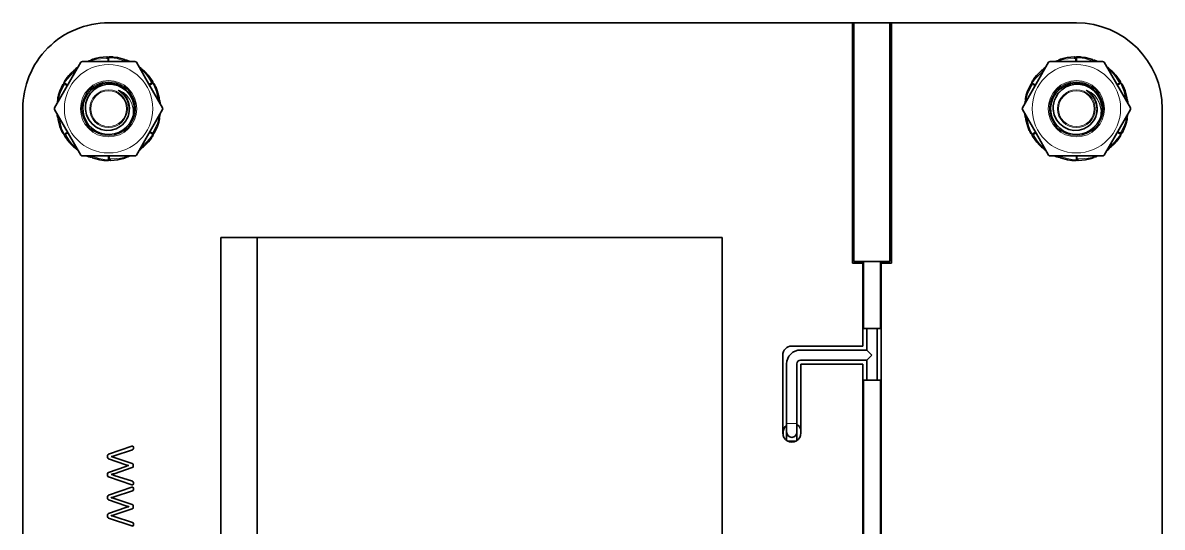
# Model space of a CAD drawing. Extents: x 291 to 834, y 188 to 661.
# Drawn here: x 516.3 to 582.7, y 335.5 to 364.8 of the extents above; entities that cross this region are included whole.
import ezdxf

# ---------------------------------------------------------------- set-up
doc = ezdxf.new("R2010")
doc.units = 0

msp = doc.modelspace()

# ---------------------------------------------------------------- linework, layer by layer
at = {"color": 7, "lineweight": 35}
for p, q in [((521.29, 364.839), (564.627, 364.839)), ((521.29, 364.839), (577.67, 364.839)), ((516.29, 294.079), (516.29, 359.839)), ((516.29, 294.079), (516.29, 359.839)), ((582.67, 359.839), (582.67, 294.079)), ((582.67, 359.839), (582.67, 294.079)), ((527.819, 301.584), (527.819, 352.348)), ((529.941, 352.348), (529.941, 301.584)), ((529.941, 301.584), (529.941, 352.342)), ((557.038, 352.342), (529.941, 352.342)), ((557.038, 313.451), (557.038, 352.342)), ((565.232, 303.08), (565.232, 344.964)), ((566.29, 344.964), (566.29, 303.08)), ((565.261, 303.03), (565.261, 344.03)), ((566.261, 303.03), (566.261, 344.03))]:
    msp.add_line(p, q, dxfattribs=at)
at = {"color": 7, "lineweight": 35, "ltscale": 0.349879}
for p, q in [((564.627, 350.844), (564.627, 364.839)), ((566.895, 364.839), (566.895, 350.844))]:
    msp.add_line(p, q, dxfattribs=at)
at = {"color": 7, "lineweight": 35, "ltscale": 0.347379}
for p, q in [((564.711, 350.944), (564.711, 364.839)), ((566.811, 350.944), (566.811, 364.839))]:
    msp.add_line(p, q, dxfattribs=at)
at = {"color": 7, "lineweight": 35, "ltscale": 0.269374}
msp.add_line((566.895, 364.839), (577.67, 364.839), dxfattribs=at)
at = {"color": 7, "lineweight": 35, "ltscale": 0.076499}
for p, q in [((519.674, 362.539), (518.144, 359.889)), ((576.054, 362.539), (574.524, 359.889)), ((522.907, 357.139), (524.437, 359.789)), ((579.287, 357.139), (580.817, 359.789))]:
    msp.add_line(p, q, dxfattribs=at)
at = {"color": 7, "lineweight": 35, "ltscale": 0.076498}
for p, q in [((522.82, 362.589), (519.76, 362.589)), ((579.2, 362.589), (576.14, 362.589)), ((519.76, 357.089), (522.82, 357.089)), ((576.14, 357.089), (579.2, 357.089))]:
    msp.add_line(p, q, dxfattribs=at)
at = {"color": 7, "lineweight": 35, "ltscale": 0.002872}
for p, q in [((520.163, 362.632), (520.057, 362.589)), ((576.543, 362.632), (576.437, 362.589)), ((579.525, 362.212), (579.435, 362.282)), ((522.418, 357.046), (522.524, 357.09)), ((578.798, 357.046), (578.904, 357.09))]:
    msp.add_line(p, q, dxfattribs=at)
at = {"color": 7, "lineweight": 13, "ltscale": 0.002597}
for p, q in [((520.163, 362.628), (520.066, 362.589)), ((576.543, 362.628), (576.446, 362.589)), ((518.311, 360.257), (518.297, 360.154)), ((574.691, 360.257), (574.677, 360.154)), ((524.269, 359.422), (524.284, 359.524)), ((580.649, 359.422), (580.664, 359.524)), ((519.439, 357.468), (519.521, 357.404)), ((575.819, 357.468), (575.901, 357.404)), ((522.418, 357.05), (522.515, 357.089)), ((578.798, 357.05), (578.895, 357.089))]:
    msp.add_line(p, q, dxfattribs=at)
at = {"color": 7, "lineweight": 13, "ltscale": 0.001723}
for p, q in [((520.104, 362.589), (520.168, 362.614)), ((576.484, 362.589), (576.548, 362.614))]:
    msp.add_line(p, q, dxfattribs=at)
at = {"color": 7, "lineweight": 13, "ltscale": 0.000101345}
for p, q in [((520.163, 362.632), (520.163, 362.628)), ((576.543, 362.632), (576.543, 362.628)), ((522.418, 357.046), (522.418, 357.05)), ((578.798, 357.046), (578.798, 357.05))]:
    msp.add_line(p, q, dxfattribs=at)
at = {"color": 7, "lineweight": 13, "ltscale": 0.000366938}
for p, q in [((520.168, 362.614), (520.163, 362.628)), ((576.548, 362.614), (576.543, 362.628)), ((522.413, 357.064), (522.418, 357.05)), ((578.793, 357.064), (578.798, 357.05))]:
    msp.add_line(p, q, dxfattribs=at)
at = {"color": 7, "lineweight": 13, "ltscale": 0.000650683}
for p, q in [((520.168, 362.614), (520.175, 362.589)), ((576.548, 362.614), (576.555, 362.589))]:
    msp.add_line(p, q, dxfattribs=at)
at = {"color": 7, "lineweight": 35, "ltscale": 0.001178}
for p, q in [((520.516, 362.76), (520.471, 362.747)), ((521.562, 362.848), (521.515, 362.852)), ((576.896, 362.76), (576.851, 362.747)), ((577.942, 362.848), (577.895, 362.852)), ((579.812, 361.97), (579.779, 362.003)), ((518.82, 361.579), (518.794, 361.54)), ((524.032, 361.109), (524.011, 361.151)), ((575.2, 361.579), (575.174, 361.54)), ((580.412, 361.109), (580.391, 361.151)), ((518.374, 360.629), (518.363, 360.583)), ((574.754, 360.629), (574.743, 360.583)), ((521.019, 356.83), (521.066, 356.827)), ((522.065, 356.919), (522.11, 356.932)), ((577.399, 356.83), (577.446, 356.827))]:
    msp.add_line(p, q, dxfattribs=at)
at = {"color": 7, "lineweight": 13, "ltscale": 0.000101161}
for p, q in [((521.186, 362.849), (521.184, 362.846)), ((577.566, 362.849), (577.564, 362.846)), ((521.394, 356.829), (521.396, 356.833))]:
    msp.add_line(p, q, dxfattribs=at)
at = {"color": 7, "lineweight": 13, "ltscale": 0.000367231}
for p, q in [((521.185, 362.831), (521.184, 362.846)), ((577.565, 362.831), (577.564, 362.846)), ((521.396, 356.848), (521.396, 356.833))]:
    msp.add_line(p, q, dxfattribs=at)
at = {"color": 7, "lineweight": 13, "ltscale": 0.003214}
for p, q in [((521.238, 362.59), (521.238, 362.718)), ((577.618, 362.59), (577.618, 362.718)), ((518.882, 361.169), (518.771, 361.234)), ((575.262, 361.169), (575.151, 361.234)), ((521.342, 357.089), (521.342, 356.96)), ((577.722, 357.089), (577.722, 356.96))]:
    msp.add_line(p, q, dxfattribs=at)
at = {"color": 7, "lineweight": 35, "ltscale": 0.000366211}
for p, q in [((521.29, 362.737), (521.29, 362.751)), ((577.67, 362.737), (577.67, 362.751)), ((521.29, 356.942), (521.29, 356.927)), ((577.67, 356.942), (577.67, 356.927))]:
    msp.add_line(p, q, dxfattribs=at)
at = {"color": 7, "lineweight": 35, "ltscale": 0.003677}
for p, q in [((521.29, 362.59), (521.29, 362.737)), ((577.67, 362.59), (577.67, 362.737)), ((518.908, 361.214), (518.781, 361.288)), ((523.672, 361.214), (523.8, 361.288)), ((575.288, 361.214), (575.161, 361.288)), ((580.052, 361.214), (580.18, 361.288)), ((518.908, 358.464), (518.781, 358.39)), ((523.672, 358.464), (523.8, 358.39)), ((575.288, 358.464), (575.161, 358.39)), ((580.052, 358.464), (580.18, 358.39)), ((521.29, 357.089), (521.29, 356.942)), ((577.67, 357.089), (577.67, 356.942))]:
    msp.add_line(p, q, dxfattribs=at)
at = {"color": 7, "lineweight": 13, "ltscale": 0.000367689}
for p, q in [((522.214, 362.687), (522.219, 362.701)), ((578.594, 362.687), (578.599, 362.701))]:
    msp.add_line(p, q, dxfattribs=at)
at = {"color": 7, "lineweight": 13, "ltscale": 0.000100627}
for p, q in [((522.222, 362.703), (522.219, 362.701)), ((578.602, 362.703), (578.599, 362.701))]:
    msp.add_line(p, q, dxfattribs=at)
at = {"color": 7, "lineweight": 13, "ltscale": 0.000251303}
for p, q in [((522.531, 362.593), (522.541, 362.589)), ((520.049, 357.085), (520.04, 357.089)), ((576.429, 357.085), (576.42, 357.089))]:
    msp.add_line(p, q, dxfattribs=at)
at = {"color": 7, "lineweight": 35, "ltscale": 0.000304283}
msp.add_line((522.543, 362.588), (522.531, 362.593), dxfattribs=at)
at = {"color": 7, "lineweight": 35, "ltscale": 0.036627}
for p, q in [((522.907, 362.539), (523.64, 361.27)), ((579.287, 362.539), (580.02, 361.27))]:
    msp.add_line(p, q, dxfattribs=at)
at = {"color": 7, "lineweight": 13, "ltscale": 0.000252693}
msp.add_line((578.911, 362.593), (578.921, 362.589), dxfattribs=at)
at = {"color": 7, "lineweight": 35, "ltscale": 0.000305676}
msp.add_line((578.923, 362.588), (578.911, 362.593), dxfattribs=at)
at = {"color": 7, "lineweight": 13, "ltscale": 0.000100858}
for p, q in [((519.276, 362.078), (519.277, 362.074)), ((575.656, 362.078), (575.657, 362.074)), ((523.305, 357.6), (523.304, 357.604)), ((579.685, 357.6), (579.684, 357.604))]:
    msp.add_line(p, q, dxfattribs=at)
at = {"color": 7, "lineweight": 13, "ltscale": 0.00036736}
for p, q in [((519.287, 362.063), (519.277, 362.074)), ((575.667, 362.063), (575.657, 362.074)), ((523.294, 357.615), (523.304, 357.604)), ((579.674, 357.615), (579.684, 357.604))]:
    msp.add_line(p, q, dxfattribs=at)
at = {"color": 7, "lineweight": 35, "ltscale": 0.000305367}
for p, q in [((519.536, 362.298), (519.526, 362.291)), ((575.916, 362.298), (575.906, 362.291)), ((523.045, 357.38), (523.055, 357.387)), ((579.425, 357.38), (579.435, 357.387))]:
    msp.add_line(p, q, dxfattribs=at)
at = {"color": 7, "lineweight": 13, "ltscale": 0.000251525}
for p, q in [((519.526, 362.291), (519.534, 362.297)), ((575.906, 362.291), (575.914, 362.297)), ((523.055, 357.387), (523.047, 357.382)), ((579.435, 357.387), (579.427, 357.382))]:
    msp.add_line(p, q, dxfattribs=at)
at = {"color": 7, "lineweight": 35, "ltscale": 0.002871}
for p, q in [((523.145, 362.212), (523.055, 362.282)), ((518.308, 360.259), (518.292, 360.146)), ((574.688, 360.259), (574.672, 360.146)), ((524.273, 359.419), (524.288, 359.533)), ((580.653, 359.419), (580.668, 359.533)), ((519.435, 357.467), (519.526, 357.396)), ((575.815, 357.467), (575.906, 357.396))]:
    msp.add_line(p, q, dxfattribs=at)
at = {"color": 7, "lineweight": 13, "ltscale": 0.002598}
for p, q in [((523.142, 362.21), (523.06, 362.274)), ((579.522, 362.21), (579.44, 362.274))]:
    msp.add_line(p, q, dxfattribs=at)
at = {"color": 7, "lineweight": 13, "ltscale": 0.001722}
for p, q in [((523.079, 362.242), (523.133, 362.199)), ((579.459, 362.242), (579.513, 362.199)), ((518.316, 360.187), (518.326, 360.255)), ((574.696, 360.187), (574.706, 360.255)), ((524.265, 359.492), (524.255, 359.424)), ((580.645, 359.492), (580.635, 359.424)), ((519.502, 357.437), (519.448, 357.48)), ((575.882, 357.437), (575.828, 357.48)), ((522.477, 357.089), (522.413, 357.064)), ((578.857, 357.089), (578.793, 357.064))]:
    msp.add_line(p, q, dxfattribs=at)
at = {"color": 7, "lineweight": 13, "ltscale": 0.000651152}
for p, q in [((523.133, 362.199), (523.114, 362.18)), ((579.513, 362.199), (579.494, 362.18)), ((519.448, 357.48), (519.467, 357.498)), ((575.828, 357.48), (575.847, 357.498))]:
    msp.add_line(p, q, dxfattribs=at)
at = {"color": 7, "lineweight": 13, "ltscale": 0.000366891}
for p, q in [((523.133, 362.199), (523.142, 362.21)), ((579.513, 362.199), (579.522, 362.21)), ((519.448, 357.48), (519.439, 357.468)), ((575.828, 357.48), (575.819, 357.468))]:
    msp.add_line(p, q, dxfattribs=at)
at = {"color": 7, "lineweight": 13, "ltscale": 0.000101172}
for p, q in [((523.145, 362.212), (523.142, 362.21)), ((579.525, 362.212), (579.522, 362.21)), ((519.435, 357.467), (519.439, 357.468)), ((575.815, 357.467), (575.819, 357.468))]:
    msp.add_line(p, q, dxfattribs=at)
at = {"color": 7, "lineweight": 35, "ltscale": 0.001177}
for p, q in [((523.432, 361.97), (523.399, 362.003)), ((518.549, 358.569), (518.569, 358.527)), ((524.207, 359.05), (524.218, 359.095)), ((574.929, 358.569), (574.949, 358.527)), ((580.587, 359.05), (580.598, 359.095)), ((523.761, 358.1), (523.787, 358.139)), ((580.141, 358.1), (580.167, 358.139)), ((519.148, 357.708), (519.182, 357.676)), ((575.528, 357.708), (575.562, 357.676))]:
    msp.add_line(p, q, dxfattribs=at)
at = {"color": 7, "lineweight": 13, "ltscale": 0.000101273}
for p, q in [((518.632, 361.254), (518.634, 361.251)), ((523.949, 358.424), (523.947, 358.428)), ((580.329, 358.424), (580.327, 358.428))]:
    msp.add_line(p, q, dxfattribs=at)
at = {"color": 7, "lineweight": 13, "ltscale": 0.000366212}
msp.add_line((518.647, 361.244), (518.634, 361.251), dxfattribs=at)
at = {"color": 7, "lineweight": 35, "ltscale": 0.000365093}
for p, q in [((518.781, 361.288), (518.768, 361.295)), ((523.8, 361.288), (523.812, 361.295)), ((580.18, 361.288), (580.192, 361.295))]:
    msp.add_line(p, q, dxfattribs=at)
at = {"color": 7, "lineweight": 35, "ltscale": 0.039872}
for p, q in [((524.437, 359.889), (523.64, 361.27)), ((580.817, 359.889), (580.02, 361.27)), ((518.144, 359.789), (518.941, 358.408)), ((574.524, 359.789), (575.321, 358.408))]:
    msp.add_line(p, q, dxfattribs=at)
at = {"color": 7, "lineweight": 13, "ltscale": 0.003215}
for p, q in [((523.646, 361.259), (523.758, 361.324)), ((580.026, 361.259), (580.138, 361.324)), ((523.698, 358.509), (523.81, 358.445)), ((580.078, 358.509), (580.19, 358.445)), ((518.934, 358.419), (518.823, 358.355)), ((575.314, 358.419), (575.203, 358.355))]:
    msp.add_line(p, q, dxfattribs=at)
at = {"color": 7, "lineweight": 13, "ltscale": 0.000367075}
for p, q in [((523.828, 361.426), (523.841, 361.434)), ((580.208, 361.426), (580.221, 361.434)), ((518.752, 358.252), (518.74, 358.244)), ((575.132, 358.252), (575.12, 358.244))]:
    msp.add_line(p, q, dxfattribs=at)
at = {"color": 7, "lineweight": 13, "ltscale": 0.00010072}
for p, q in [((523.845, 361.434), (523.841, 361.434)), ((580.225, 361.434), (580.221, 361.434))]:
    msp.add_line(p, q, dxfattribs=at)
at = {"color": 7, "lineweight": 13, "ltscale": 0.0001005}
msp.add_line((575.012, 361.254), (575.014, 361.251), dxfattribs=at)
at = {"color": 7, "lineweight": 13, "ltscale": 0.00036756}
msp.add_line((575.027, 361.244), (575.014, 361.251), dxfattribs=at)
at = {"color": 7, "lineweight": 35, "ltscale": 0.000366414}
msp.add_line((575.161, 361.288), (575.148, 361.295), dxfattribs=at)
at = {"color": 7, "lineweight": 13, "ltscale": 0.000368101}
for p, q in [((524.218, 360.463), (524.233, 360.466)), ((518.363, 359.216), (518.348, 359.213)), ((574.743, 359.216), (574.728, 359.213))]:
    msp.add_line(p, q, dxfattribs=at)
at = {"color": 7, "lineweight": 13, "ltscale": 0.000100384}
for p, q in [((524.236, 360.464), (524.233, 360.466)), ((518.344, 359.214), (518.348, 359.213)), ((574.724, 359.214), (574.728, 359.213))]:
    msp.add_line(p, q, dxfattribs=at)
at = {"color": 7, "lineweight": 13, "ltscale": 0.000366608}
msp.add_line((580.598, 360.463), (580.613, 360.466), dxfattribs=at)
at = {"color": 7, "lineweight": 13, "ltscale": 0.000101823}
msp.add_line((580.616, 360.464), (580.613, 360.466), dxfattribs=at)
at = {"color": 7, "lineweight": 13, "ltscale": 9.82742e-05}
for p, q in [((518.308, 360.259), (518.311, 360.257)), ((574.688, 360.259), (574.691, 360.257))]:
    msp.add_line(p, q, dxfattribs=at)
at = {"color": 7, "lineweight": 13, "ltscale": 0.000366633}
for p, q in [((518.326, 360.255), (518.311, 360.257)), ((574.706, 360.255), (574.691, 360.257))]:
    msp.add_line(p, q, dxfattribs=at)
at = {"color": 7, "lineweight": 13, "ltscale": 0.00065088}
for p, q in [((518.326, 360.255), (518.351, 360.248)), ((574.706, 360.255), (574.731, 360.248)), ((524.255, 359.424), (524.23, 359.43))]:
    msp.add_line(p, q, dxfattribs=at)
at = {"color": 7, "lineweight": 13, "ltscale": 0.000251432}
for p, q in [((524.296, 360.142), (524.297, 360.132)), ((580.676, 360.142), (580.677, 360.132))]:
    msp.add_line(p, q, dxfattribs=at)
at = {"color": 7, "lineweight": 35, "ltscale": 0.000305336}
for p, q in [((524.297, 360.129), (524.296, 360.142)), ((580.677, 360.129), (580.676, 360.142)), ((518.283, 359.549), (518.285, 359.537)), ((574.663, 359.549), (574.665, 359.537))]:
    msp.add_line(p, q, dxfattribs=at)
at = {"color": 7, "lineweight": 13, "ltscale": 0.000251585}
for p, q in [((518.285, 359.537), (518.284, 359.547)), ((574.665, 359.537), (574.664, 359.547))]:
    msp.add_line(p, q, dxfattribs=at)
at = {"color": 7, "lineweight": 35, "ltscale": 0.000106254}
for p, q in [((522.689, 359.325), (522.693, 359.325)), ((579.069, 359.325), (579.073, 359.325))]:
    msp.add_line(p, q, dxfattribs=at)
at = {"color": 7, "lineweight": 13, "ltscale": 0.000366739}
msp.add_line((524.255, 359.424), (524.269, 359.422), dxfattribs=at)
at = {"color": 7, "lineweight": 13, "ltscale": 9.65925e-05}
for p, q in [((524.273, 359.419), (524.269, 359.422)), ((580.653, 359.419), (580.649, 359.422))]:
    msp.add_line(p, q, dxfattribs=at)
at = {"color": 7, "lineweight": 13, "ltscale": 0.000649407}
msp.add_line((580.635, 359.424), (580.61, 359.43), dxfattribs=at)
at = {"color": 7, "lineweight": 13, "ltscale": 0.00036825}
msp.add_line((580.635, 359.424), (580.649, 359.422), dxfattribs=at)
at = {"color": 7, "lineweight": 13, "ltscale": 0.000147445}
msp.add_line((521.987, 358.814), (521.983, 358.819), dxfattribs=at)
at = {"color": 7, "lineweight": 13, "ltscale": 0.000146423}
msp.add_line((578.367, 358.814), (578.363, 358.819), dxfattribs=at)
at = {"color": 7, "lineweight": 13, "ltscale": 0.000100711}
for p, q in [((518.736, 358.244), (518.74, 358.244)), ((575.116, 358.244), (575.12, 358.244))]:
    msp.add_line(p, q, dxfattribs=at)
at = {"color": 7, "lineweight": 35, "ltscale": 0.000364711}
for p, q in [((518.781, 358.39), (518.768, 358.383)), ((523.8, 358.39), (523.812, 358.383)), ((580.18, 358.39), (580.192, 358.383))]:
    msp.add_line(p, q, dxfattribs=at)
at = {"color": 7, "lineweight": 35, "ltscale": 0.036626}
for p, q in [((519.674, 357.139), (518.941, 358.408)), ((576.054, 357.139), (575.321, 358.408))]:
    msp.add_line(p, q, dxfattribs=at)
at = {"color": 7, "lineweight": 13, "ltscale": 0.00036657}
for p, q in [((523.934, 358.435), (523.947, 358.428)), ((580.314, 358.435), (580.327, 358.428))]:
    msp.add_line(p, q, dxfattribs=at)
at = {"color": 7, "lineweight": 35, "ltscale": 0.000366034}
msp.add_line((575.161, 358.39), (575.148, 358.383), dxfattribs=at)
at = {"color": 7, "lineweight": 35, "ltscale": 0.000304595}
for p, q in [((520.038, 357.09), (520.049, 357.085)), ((576.418, 357.09), (576.429, 357.085))]:
    msp.add_line(p, q, dxfattribs=at)
at = {"color": 7, "lineweight": 13, "ltscale": 0.000101126}
for p, q in [((520.359, 356.975), (520.362, 356.978)), ((576.739, 356.975), (576.742, 356.978))]:
    msp.add_line(p, q, dxfattribs=at)
at = {"color": 7, "lineweight": 13, "ltscale": 0.000366964}
msp.add_line((520.366, 356.992), (520.362, 356.978), dxfattribs=at)
at = {"color": 7, "lineweight": 13, "ltscale": 0.000649946}
for p, q in [((522.413, 357.064), (522.406, 357.089)), ((578.793, 357.064), (578.786, 357.089))]:
    msp.add_line(p, q, dxfattribs=at)
at = {"color": 7, "lineweight": 13, "ltscale": 0.000366491}
msp.add_line((576.746, 356.992), (576.742, 356.978), dxfattribs=at)
at = {"color": 7, "lineweight": 13, "ltscale": 0.00010041}
msp.add_line((577.774, 356.829), (577.776, 356.833), dxfattribs=at)
at = {"color": 7, "lineweight": 13, "ltscale": 0.000367177}
msp.add_line((577.776, 356.848), (577.776, 356.833), dxfattribs=at)
at = {"color": 7, "lineweight": 35, "ltscale": 0.001176}
msp.add_line((578.445, 356.919), (578.49, 356.932), dxfattribs=at)
at = {"color": 7, "lineweight": 35, "ltscale": 0.053036}
msp.add_line((527.819, 352.348), (529.941, 352.348), dxfattribs=at)
msp.add_line((527.819, 352.348), (529.941, 352.348), dxfattribs=at)
at = {"color": 7, "lineweight": 35, "ltscale": 0.000172424}
msp.add_line((529.941, 352.348), (529.941, 352.342), dxfattribs=at)
at = {"color": 7, "lineweight": 35, "ltscale": 0.015117}
msp.add_line((565.232, 350.844), (564.627, 350.844), dxfattribs=at)
at = {"color": 7, "lineweight": 35, "ltscale": 0.052499}
msp.add_line((566.811, 350.944), (564.711, 350.944), dxfattribs=at)
at = {"color": 7, "lineweight": 35, "ltscale": 0.120544}
for p, q in [((565.232, 346.022), (565.232, 350.844)), ((566.29, 350.844), (566.29, 346.022))]:
    msp.add_line(p, q, dxfattribs=at)
at = {"color": 7, "lineweight": 35, "ltscale": 0.0975}
for p, q in [((565.261, 350.944), (565.261, 347.044)), ((566.261, 350.944), (566.261, 347.044))]:
    msp.add_line(p, q, dxfattribs=at)
at = {"color": 7, "lineweight": 35, "ltscale": 0.015132}
msp.add_line((566.895, 350.844), (566.29, 350.844), dxfattribs=at)
at = {"color": 7, "lineweight": 35, "ltscale": 0.025}
for p, q in [((565.261, 347.044), (566.261, 347.044)), ((566.261, 344.03), (565.261, 344.03))]:
    msp.add_line(p, q, dxfattribs=at)
at = {"color": 7, "lineweight": 35, "ltscale": 0.031277}
msp.add_line((565.461, 347.044), (565.461, 345.793), dxfattribs=at)
at = {"color": 7, "lineweight": 35, "ltscale": 0.07536}
msp.add_line((566.061, 347.044), (566.061, 344.03), dxfattribs=at)
at = {"color": 7, "lineweight": 35, "ltscale": 0.103706}
msp.add_line((561.083, 346.022), (565.232, 346.022), dxfattribs=at)
at = {"color": 7, "lineweight": 35, "ltscale": 2.59399e-05}
msp.add_line((561.083, 346.021), (561.083, 346.022), dxfattribs=at)
at = {"color": 7, "lineweight": 35, "ltscale": 0.026459}
msp.add_line((566.29, 346.022), (566.29, 344.964), dxfattribs=at)
at = {"color": 7, "lineweight": 35, "ltscale": 0.113283}
msp.add_line((560.563, 340.962), (560.563, 345.493), dxfattribs=at)
at = {"color": 7, "lineweight": 35, "ltscale": 0.096742}
for p, q in [((561.591, 345.793), (565.461, 345.793)), ((561.591, 345.193), (565.461, 345.193))]:
    msp.add_line(p, q, dxfattribs=at)
at = {"color": 7, "lineweight": 35, "ltscale": 0.005522}
for p, q in [((565.617, 345.637), (565.461, 345.793)), ((565.617, 345.349), (565.461, 345.193))]:
    msp.add_line(p, q, dxfattribs=at)
at = {"color": 7, "lineweight": 35, "ltscale": 0.029082}
msp.add_line((565.461, 345.193), (565.461, 344.03), dxfattribs=at)
at = {"color": 7, "lineweight": 35, "ltscale": 0.005085}
for q in [(565.617, 345.637), (565.617, 345.349)]:
    msp.add_line((565.761, 345.493), q, dxfattribs=at)
at = {"color": 7, "lineweight": 35, "ltscale": 0.087133}
for p, q in [((560.791, 341.508), (560.791, 344.993)), ((561.391, 341.508), (561.391, 344.993))]:
    msp.add_line(p, q, dxfattribs=at)
at = {"color": 7, "lineweight": 35, "ltscale": 0.100053}
msp.add_line((561.621, 344.964), (561.621, 340.962), dxfattribs=at)
at = {"color": 7, "lineweight": 35, "ltscale": 0.090253}
msp.add_line((565.232, 344.964), (561.621, 344.964), dxfattribs=at)
at = {"color": 7, "lineweight": 35, "ltscale": 0.0125}
for p, q in [((560.791, 341.508), (560.791, 341.008)), ((561.391, 341.508), (561.391, 341.008))]:
    msp.add_line(p, q, dxfattribs=at)
at = {"color": 7, "lineweight": 13, "ltscale": 0.015001}
msp.add_line((560.791, 341.508), (561.391, 341.508), dxfattribs=at)
at = {"color": 7, "lineweight": 35, "ltscale": 0.005022}
msp.add_line((560.586, 340.807), (560.586, 341.008), dxfattribs=at)
at = {"color": 7, "lineweight": 35, "ltscale": 0.012029}
msp.add_line((560.791, 341.008), (560.791, 340.526), dxfattribs=at)
at = {"color": 7, "lineweight": 35, "ltscale": 0.012057}
msp.add_line((561.391, 341.008), (561.391, 340.525), dxfattribs=at)
at = {"color": 7, "lineweight": 35, "ltscale": 0.036023}
for p, q in [((521.287, 339.73), (522.652, 340.193)), ((522.652, 337.942), (521.287, 338.405)), ((521.287, 337.338), (522.652, 337.8)), ((522.652, 335.549), (521.287, 336.012))]:
    msp.add_line(p, q, dxfattribs=at)
at = {"color": 7, "lineweight": 35, "ltscale": 0.027966}
for p, q in [((522.673, 339.983), (521.609, 339.637)), ((522.673, 337.59), (521.609, 337.244))]:
    msp.add_line(p, q, dxfattribs=at)
at = {"color": 7, "lineweight": 35, "ltscale": 0.001576}
for p, q in [((522.736, 340.13), (522.736, 340.067)), ((522.736, 338.065), (522.736, 338.002)), ((522.736, 335.672), (522.736, 335.609))]:
    msp.add_line(p, q, dxfattribs=at)
at = {"color": 7, "lineweight": 13, "ltscale": 0.013631}
msp.add_line((560.82, 340.508), (561.365, 340.508), dxfattribs=at)
at = {"color": 7, "lineweight": 35, "ltscale": 0.002335}
msp.add_line((521.224, 339.55), (521.224, 339.643), dxfattribs=at)
at = {"color": 7, "lineweight": 35, "ltscale": 0.02678}
for p, q in [((522.3, 339.117), (521.287, 339.466)), ((522.3, 336.724), (521.287, 337.073))]:
    msp.add_line(p, q, dxfattribs=at)
at = {"color": 7, "lineweight": 35, "ltscale": 0.00421}
for p, q in [((521.609, 339.637), (521.447, 339.592)), ((521.609, 337.244), (521.447, 337.199))]:
    msp.add_line(p, q, dxfattribs=at)
at = {"color": 7, "lineweight": 35, "ltscale": 0.000145721}
msp.add_line((521.447, 339.592), (521.447, 339.586), dxfattribs=at)
at = {"color": 7, "lineweight": 35, "ltscale": 0.002763}
for p, q in [((521.447, 339.586), (521.553, 339.556)), ((521.447, 337.193), (521.553, 337.163))]:
    msp.add_line(p, q, dxfattribs=at)
at = {"color": 7, "lineweight": 35, "ltscale": 0.001469}
for p, q in [((521.553, 339.556), (521.609, 339.538)), ((521.553, 337.163), (521.609, 337.145))]:
    msp.add_line(p, q, dxfattribs=at)
at = {"color": 7, "lineweight": 35, "ltscale": 0.027936}
for p, q in [((521.609, 339.538), (522.67, 339.186)), ((521.609, 337.145), (522.67, 336.794))]:
    msp.add_line(p, q, dxfattribs=at)
at = {"color": 7, "lineweight": 35, "ltscale": 0.002325}
for p, q in [((521.224, 338.489), (521.224, 338.582)), ((521.224, 336.096), (521.224, 336.189))]:
    msp.add_line(p, q, dxfattribs=at)
at = {"color": 7, "lineweight": 35, "ltscale": 0.026805}
for p, q in [((521.287, 338.666), (522.3, 339.018)), ((521.287, 336.273), (522.3, 336.625))]:
    msp.add_line(p, q, dxfattribs=at)
at = {"color": 7, "lineweight": 35, "ltscale": 0.002765}
for p, q in [((521.553, 338.576), (521.447, 338.546)), ((521.553, 336.183), (521.447, 336.153))]:
    msp.add_line(p, q, dxfattribs=at)
at = {"color": 7, "lineweight": 35, "ltscale": 0.000146484}
for p, q in [((521.447, 338.546), (521.447, 338.54)), ((522.462, 339.063), (522.462, 339.069)), ((521.447, 337.199), (521.447, 337.193)), ((522.462, 336.67), (522.462, 336.676)), ((521.447, 336.153), (521.447, 336.147))]:
    msp.add_line(p, q, dxfattribs=at)
at = {"color": 7, "lineweight": 35, "ltscale": 0.001467}
for p, q in [((521.609, 338.594), (521.553, 338.576)), ((521.609, 336.201), (521.553, 336.183))]:
    msp.add_line(p, q, dxfattribs=at)
at = {"color": 7, "lineweight": 35, "ltscale": 0.027938}
for p, q in [((522.67, 338.946), (521.609, 338.594)), ((522.67, 336.553), (521.609, 336.201))]:
    msp.add_line(p, q, dxfattribs=at)
at = {"color": 7, "lineweight": 35, "ltscale": 0.001801}
msp.add_line((522.73, 339.102), (522.73, 339.03), dxfattribs=at)
at = {"color": 7, "lineweight": 35, "ltscale": 0.027964}
for p, q in [((521.609, 338.495), (522.673, 338.149)), ((521.609, 336.102), (522.673, 335.757))]:
    msp.add_line(p, q, dxfattribs=at)
at = {"color": 7, "lineweight": 35, "ltscale": 0.002334}
msp.add_line((521.224, 337.157), (521.224, 337.25), dxfattribs=at)
at = {"color": 7, "lineweight": 35, "ltscale": 0.001575}
msp.add_line((522.736, 337.737), (522.736, 337.674), dxfattribs=at)
at = {"color": 7, "lineweight": 35, "ltscale": 0.0018}
msp.add_line((522.73, 336.709), (522.73, 336.637), dxfattribs=at)
at = {"color": 7, "lineweight": 13}
for points in [[(520.259, 362.621), (520.398, 362.674), (520.596, 362.72), (520.813, 362.747), (521.183, 362.766)], [(520.471, 362.747), (520.861, 362.814), (521.185, 362.831)], [(521.184, 362.846), (520.887, 362.828), (520.516, 362.76)], [(521.272, 362.806), (521.422, 362.808), (521.623, 362.783), (521.836, 362.735), (522.191, 362.626)], [(521.515, 362.852), (521.905, 362.781), (522.214, 362.687)], [(522.219, 362.701), (521.933, 362.786), (521.562, 362.848)], [(576.639, 362.621), (576.778, 362.674), (576.976, 362.72), (577.193, 362.747), (577.563, 362.766)], [(576.851, 362.747), (577.241, 362.814), (577.565, 362.831)], [(577.564, 362.846), (577.267, 362.828), (576.896, 362.76)], [(577.652, 362.806), (577.802, 362.808), (578.003, 362.783), (578.216, 362.735), (578.571, 362.626)], [(577.895, 362.852), (578.285, 362.781), (578.594, 362.687)], [(578.599, 362.701), (578.313, 362.786), (577.942, 362.848)], [(518.712, 361.307), (518.785, 361.437), (518.907, 361.6), (519.055, 361.76), (519.327, 362.012)], [(518.794, 361.54), (519.05, 361.842), (519.287, 362.063)], [(519.277, 362.074), (519.06, 361.869), (518.82, 361.579)], [(523.183, 362.124), (523.299, 362.029), (523.438, 361.88), (523.57, 361.707), (523.771, 361.395)], [(523.399, 362.003), (523.652, 361.698), (523.828, 361.426)], [(523.841, 361.434), (523.677, 361.683), (523.432, 361.97)], [(575.092, 361.307), (575.165, 361.437), (575.287, 361.6), (575.435, 361.76), (575.707, 362.012)], [(575.174, 361.54), (575.43, 361.842), (575.667, 362.063)], [(575.657, 362.074), (575.44, 361.869), (575.2, 361.579)], [(579.563, 362.124), (579.679, 362.029), (579.818, 361.88), (579.95, 361.707), (580.151, 361.395)], [(579.779, 362.003), (580.032, 361.698), (580.208, 361.426)], [(580.221, 361.434), (580.057, 361.683), (579.812, 361.97)], [(518.363, 360.583), (518.5, 360.955), (518.647, 361.244)], [(518.365, 360.336), (518.389, 360.484), (518.449, 360.678), (518.533, 360.879), (518.702, 361.21)], [(518.634, 361.251), (518.5, 360.984), (518.374, 360.629)], [(520.09, 360.495), (520.235, 360.725), (520.423, 360.923), (520.647, 361.08), (520.899, 361.192), (521.142, 361.248), (521.391, 361.261), (521.64, 361.23), (521.882, 361.156), (522.109, 361.039), (522.312, 360.884), (522.486, 360.694), (522.625, 360.475), (522.725, 360.235), (522.768, 360.06), (522.79, 359.88)], [(523.851, 361.338), (523.927, 361.21), (524.006, 361.023), (524.071, 360.815), (524.154, 360.453)], [(524.011, 361.151), (524.146, 360.778), (524.218, 360.463)], [(524.233, 360.466), (524.164, 360.756), (524.032, 361.109)], [(574.743, 360.583), (574.88, 360.955), (575.027, 361.244)], [(574.745, 360.336), (574.769, 360.484), (574.829, 360.678), (574.913, 360.879), (575.082, 361.21)], [(575.014, 361.251), (574.88, 360.984), (574.754, 360.629)], [(576.47, 360.495), (576.615, 360.725), (576.803, 360.923), (577.027, 361.08), (577.279, 361.192), (577.522, 361.248), (577.771, 361.261), (578.02, 361.23), (578.262, 361.156), (578.489, 361.039), (578.692, 360.884), (578.866, 360.694), (579.005, 360.475), (579.105, 360.235), (579.148, 360.06), (579.17, 359.88)], [(580.231, 361.338), (580.307, 361.21), (580.386, 361.023), (580.451, 360.815), (580.534, 360.453)], [(580.391, 361.151), (580.526, 360.778), (580.598, 360.463)], [(580.613, 360.466), (580.544, 360.756), (580.412, 361.109)], [(522.265, 360.518), (522.12, 360.691), (521.895, 360.877), (521.853, 360.914), (521.855, 360.917), (521.922, 360.899)], [(522.269, 360.521), (522.124, 360.695), (521.897, 360.879), (521.854, 360.914), (521.854, 360.915), (521.856, 360.916), (521.921, 360.894)], [(521.921, 360.894), (522.152, 360.77), (522.356, 360.597), (522.523, 360.38), (522.646, 360.122), (522.714, 359.839)], [(521.922, 360.899), (522.154, 360.774), (522.359, 360.6), (522.526, 360.383), (522.65, 360.124), (522.718, 359.84)], [(578.645, 360.518), (578.5, 360.691), (578.275, 360.877), (578.233, 360.914), (578.235, 360.917), (578.302, 360.899)], [(578.649, 360.521), (578.504, 360.695), (578.277, 360.879), (578.234, 360.914), (578.234, 360.915), (578.236, 360.916), (578.301, 360.894)], [(578.301, 360.894), (578.532, 360.77), (578.736, 360.597), (578.903, 360.38), (579.026, 360.122), (579.094, 359.839)], [(578.302, 360.899), (578.534, 360.774), (578.739, 360.6), (578.906, 360.383), (579.03, 360.124), (579.098, 359.84)], [(521.983, 358.819), (521.75, 358.683), (521.491, 358.6), (521.219, 358.575), (520.944, 358.61), (520.681, 358.704), (520.443, 358.854), (520.241, 359.054), (520.086, 359.295), (519.987, 359.565), (519.948, 359.84)], [(578.363, 358.819), (578.13, 358.683), (577.871, 358.6), (577.599, 358.575), (577.324, 358.61), (577.061, 358.704), (576.823, 358.854), (576.621, 359.054), (576.466, 359.295), (576.367, 359.565), (576.328, 359.84)], [(518.348, 359.213), (518.417, 358.923), (518.549, 358.569)], [(518.569, 358.527), (518.435, 358.9), (518.363, 359.216)], [(518.73, 358.34), (518.653, 358.468), (518.574, 358.656), (518.51, 358.864), (518.427, 359.225)], [(524.215, 359.342), (524.192, 359.194), (524.132, 359), (524.048, 358.799), (523.879, 358.469)], [(574.728, 359.213), (574.797, 358.923), (574.929, 358.569)], [(574.949, 358.527), (574.815, 358.9), (574.743, 359.216)], [(575.11, 358.34), (575.033, 358.468), (574.954, 358.656), (574.89, 358.864), (574.807, 359.225)], [(580.595, 359.342), (580.572, 359.194), (580.512, 359), (580.428, 358.799), (580.259, 358.469)], [(524.218, 359.095), (524.081, 358.723), (523.934, 358.435)], [(523.947, 358.428), (524.081, 358.694), (524.207, 359.05)], [(580.598, 359.095), (580.461, 358.723), (580.314, 358.435)], [(580.327, 358.428), (580.461, 358.694), (580.587, 359.05)], [(518.74, 358.244), (518.904, 357.995), (519.148, 357.708)], [(519.182, 357.676), (518.929, 357.98), (518.752, 358.252)], [(519.397, 357.555), (519.281, 357.649), (519.143, 357.798), (519.011, 357.972), (518.809, 358.283)], [(523.869, 358.372), (523.796, 358.241), (523.673, 358.079), (523.526, 357.919), (523.254, 357.666)], [(523.787, 358.139), (523.531, 357.836), (523.294, 357.615)], [(523.304, 357.604), (523.521, 357.809), (523.761, 358.1)], [(575.12, 358.244), (575.284, 357.995), (575.528, 357.708)], [(575.562, 357.676), (575.309, 357.98), (575.132, 358.252)], [(575.777, 357.555), (575.661, 357.649), (575.523, 357.798), (575.391, 357.972), (575.189, 358.283)], [(580.249, 358.372), (580.176, 358.241), (580.053, 358.079), (579.906, 357.919), (579.634, 357.666)], [(580.167, 358.139), (579.911, 357.836), (579.674, 357.615)], [(579.684, 357.604), (579.901, 357.809), (580.141, 358.1)], [(520.362, 356.978), (520.647, 356.893), (521.019, 356.83)], [(521.066, 356.827), (520.676, 356.897), (520.366, 356.992)], [(521.309, 356.872), (521.159, 356.87), (520.957, 356.895), (520.745, 356.943), (520.39, 357.052)], [(522.11, 356.932), (521.719, 356.864), (521.396, 356.848)], [(521.396, 356.833), (521.694, 356.85), (522.065, 356.919)], [(522.322, 357.058), (522.183, 357.004), (521.984, 356.959), (521.768, 356.931), (521.398, 356.912)], [(576.742, 356.978), (577.027, 356.893), (577.399, 356.83)], [(577.446, 356.827), (577.056, 356.897), (576.746, 356.992)], [(577.689, 356.872), (577.539, 356.87), (577.337, 356.895), (577.125, 356.943), (576.77, 357.052)], [(578.49, 356.932), (578.099, 356.864), (577.776, 356.848)], [(577.776, 356.833), (578.074, 356.85), (578.445, 356.919)], [(578.702, 357.058), (578.563, 357.004), (578.364, 356.959), (578.148, 356.931), (577.778, 356.912)]]:
    msp.add_lwpolyline(points, dxfattribs=at)
at = {"color": 7, "lineweight": 35}
for points in [[(521.186, 362.849), (520.754, 362.812), (520.516, 362.76)], [(522.222, 362.703), (521.804, 362.816), (521.562, 362.848)], [(577.566, 362.849), (577.134, 362.812), (576.896, 362.76)], [(578.602, 362.703), (578.184, 362.816), (577.942, 362.848)], [(519.276, 362.078), (518.969, 361.772), (518.82, 361.579)], [(523.845, 361.434), (523.597, 361.79), (523.432, 361.97)], [(575.656, 362.078), (575.349, 361.772), (575.2, 361.579)], [(580.225, 361.434), (579.977, 361.79), (579.812, 361.97)], [(518.632, 361.254), (518.448, 360.862), (518.374, 360.629)], [(520.084, 360.497), (520.237, 360.737), (520.437, 360.942), (520.676, 361.103), (520.946, 361.212), (521.234, 361.264), (521.529, 361.256), (521.819, 361.186), (522.089, 361.058), (522.329, 360.876), (522.528, 360.647), (522.677, 360.38), (522.775, 360.054)], [(524.236, 360.464), (524.125, 360.883), (524.032, 361.109)], [(575.012, 361.254), (574.828, 360.862), (574.754, 360.629)], [(576.464, 360.497), (576.617, 360.737), (576.817, 360.942), (577.056, 361.103), (577.326, 361.212), (577.614, 361.264), (577.909, 361.256), (578.199, 361.186), (578.469, 361.058), (578.709, 360.876), (578.908, 360.647), (579.057, 360.38), (579.155, 360.054)], [(580.616, 360.464), (580.505, 360.883), (580.412, 361.109)], [(521.987, 358.814), (521.731, 358.668), (521.445, 358.585), (521.145, 358.572), (520.847, 358.631), (520.569, 358.759), (520.327, 358.95), (520.134, 359.196), (520.004, 359.482), (519.944, 359.794), (519.942, 359.84)], [(578.367, 358.814), (578.111, 358.668), (577.825, 358.585), (577.525, 358.572), (577.227, 358.631), (576.949, 358.759), (576.707, 358.95), (576.514, 359.196), (576.384, 359.482), (576.324, 359.794), (576.322, 359.84)], [(518.344, 359.214), (518.456, 358.795), (518.549, 358.569)], [(574.724, 359.214), (574.836, 358.795), (574.929, 358.569)], [(523.949, 358.424), (524.133, 358.817), (524.207, 359.05)], [(580.329, 358.424), (580.513, 358.817), (580.587, 359.05)], [(518.736, 358.244), (518.984, 357.889), (519.148, 357.708)], [(523.305, 357.6), (523.612, 357.906), (523.761, 358.1)], [(575.116, 358.244), (575.364, 357.889), (575.528, 357.708)], [(579.685, 357.6), (579.992, 357.906), (580.141, 358.1)], [(520.359, 356.975), (520.777, 356.862), (521.019, 356.83)], [(521.394, 356.829), (521.826, 356.866), (522.065, 356.919)], [(576.739, 356.975), (577.157, 356.862), (577.399, 356.83)], [(577.774, 356.829), (578.206, 356.866), (578.445, 356.919)], [(522.652, 340.193), (522.699, 340.197), (522.727, 340.176), (522.736, 340.13)], [(522.736, 338.002), (522.727, 337.958), (522.699, 337.938), (522.652, 337.942)], [(522.652, 337.8), (522.699, 337.804), (522.727, 337.783), (522.736, 337.737)], [(522.736, 335.609), (522.727, 335.565), (522.699, 335.545), (522.652, 335.549)]]:
    msp.add_lwpolyline(points, dxfattribs=at)
at = {"color": 7, "lineweight": 13}
for centre, radius in [((521.29, 359.839), 2.575), ((577.67, 359.839), 2.575), ((521.29, 359.839), 1.641), ((521.29, 359.839), 1.571), ((577.67, 359.839), 1.641), ((577.67, 359.839), 1.571), ((521.29, 359.839), 1.099), ((521.29, 359.839), 1.043), ((577.67, 359.839), 1.099), ((577.67, 359.839), 1.043)]:
    msp.add_circle(centre, radius, dxfattribs=at)
at = {"color": 7, "lineweight": 35}
for centre, radius, start, end in [((521.29, 359.839), 5, 90, 180.00001), ((521.29, 359.839), 5, 90, 180.00001), ((577.67, 359.839), 5, 0, 90), ((577.67, 359.839), 5, 0, 90), ((519.76, 362.489), 0.1, 90, 150), ((520.201, 362.538), 0.101, 30.33476, 112.18853), ((520.308, 362.617), 0.0643, 116.69179, 168.92519), ((520.761, 361.687), 1.099, 105.29342, 116.06192), ((521.191, 362.749), 0.1, 1.50389, 92.47464), ((521.318, 362.785), 0.0643, 96.69179, 148.92514), ((521.424, 361.757), 1.099, 85.29342, 96.06192), ((522.191, 362.607), 0.101, 349.85132, 72.20334), ((522.324, 362.598), 0.0643, 76.6918, 128.92518), ((522.072, 361.595), 1.099, 65.29342, 76.06192), ((522.82, 362.489), 0.1, 30, 90), ((576.14, 362.489), 0.1, 90, 150), ((576.581, 362.538), 0.101, 30.33476, 112.18853), ((576.688, 362.617), 0.0643, 116.69179, 168.92519), ((577.141, 361.687), 1.099, 105.29342, 116.06192), ((577.571, 362.749), 0.1, 1.50389, 92.47464), ((577.698, 362.785), 0.0643, 96.69179, 148.92514), ((577.805, 361.757), 1.099, 85.29342, 96.06192), ((578.571, 362.607), 0.101, 349.85132, 72.20334), ((578.704, 362.598), 0.0643, 76.6918, 128.92518), ((578.452, 361.595), 1.099, 65.29342, 76.06192), ((579.2, 362.489), 0.1, 30, 90), ((519.344, 362.003), 0.101, 49.85132, 132.20334), ((519.417, 362.114), 0.0643, 136.69181, 188.92532), ((520.161, 361.394), 1.099, 125.29343, 136.06192), ((523.083, 362.132), 0.101, 330.33477, 52.18854), ((523.205, 362.079), 0.0643, 56.6918, 108.92529), ((522.626, 361.222), 1.099, 45.29342, 56.06192), ((575.724, 362.003), 0.101, 49.85132, 132.20334), ((575.797, 362.114), 0.0643, 136.69181, 188.92532), ((576.541, 361.394), 1.099, 125.29343, 136.06192), ((579.463, 362.132), 0.101, 330.33477, 52.18854), ((579.585, 362.079), 0.0643, 56.6918, 108.92529), ((579.006, 361.222), 1.099, 45.29342, 56.06192), ((518.721, 361.208), 0.1, 61.50389, 152.47464), ((518.753, 361.336), 0.0643, 156.69182, 208.9255), ((519.697, 360.914), 1.099, 145.29342, 156.06191), ((521.29, 359.839), 1.5, 8.21654, 345.83133), ((523.76, 361.38), 0.1, 301.50389, 32.47464), ((523.855, 361.289), 0.0643, 36.69182, 88.92547), ((523.018, 360.682), 1.099, 25.29342, 36.06192), ((575.101, 361.208), 0.1, 61.50389, 152.47464), ((575.133, 361.336), 0.0643, 156.69182, 208.9255), ((576.077, 360.914), 1.099, 145.29342, 156.06191), ((577.67, 359.839), 1.5, 8.21654, 345.83133), ((580.14, 361.38), 0.1, 301.50389, 32.47464), ((580.235, 361.289), 0.0643, 36.69182, 88.92547), ((579.398, 360.682), 1.099, 25.29342, 36.06192), ((519.425, 360.304), 1.099, 165.29342, 176.06192), ((521.301, 359.889), 1.36, 153.43532, 182.07921), ((521.255, 359.812), 1.238, 1.26229, 34.98067), ((524.138, 360.443), 0.101, 289.85132, 12.20334), ((575.805, 360.304), 1.099, 165.29342, 176.06192), ((577.681, 359.889), 1.36, 153.43532, 182.07921), ((577.635, 359.812), 1.238, 1.26229, 34.98067), ((580.518, 360.443), 0.101, 289.85132, 12.20334), ((518.23, 359.839), 0.1, 150, 210), ((518.408, 360.246), 0.101, 90.33476, 172.18854), ((518.394, 360.378), 0.0643, 176.69184, 228.92573), ((521.258, 359.813), 1.235, 333.16685, 1.19453), ((521.29, 359.839), 1.5, 345.83133, 8.21527), ((524.197, 360.324), 0.0643, 16.69184, 68.92569), ((523.202, 360.04), 1.099, 5.29342, 16.06192), ((524.35, 359.839), 0.1, 330, 30), ((574.61, 359.839), 0.1, 150, 210), ((574.788, 360.246), 0.101, 90.33476, 172.18854), ((574.774, 360.378), 0.0643, 176.69184, 228.92573), ((577.638, 359.813), 1.235, 333.16685, 1.19453), ((577.67, 359.839), 1.5, 345.83133, 8.21527), ((580.577, 360.324), 0.0643, 16.69184, 68.92569), ((579.582, 360.04), 1.099, 5.29342, 16.06192), ((580.73, 359.839), 0.1, 330, 30), ((519.379, 359.638), 1.099, 185.29342, 196.06192), ((518.384, 359.354), 0.0643, 196.69187, 248.92597), ((518.443, 359.235), 0.101, 109.85132, 192.20333), ((521.242, 359.822), 1.253, 306.49781, 333.14972), ((522.121, 359.603), 0.637, 334.0224, 348.10885), ((524.172, 359.433), 0.101, 270.33476, 352.18854), ((523.156, 359.374), 1.099, 345.29342, 356.06192), ((524.187, 359.301), 0.0643, 356.69186, 48.92593), ((575.759, 359.638), 1.099, 185.29342, 196.06192), ((574.764, 359.354), 0.0643, 196.69187, 248.92597), ((574.823, 359.235), 0.101, 109.85132, 192.20333), ((577.622, 359.822), 1.253, 306.49781, 333.14972), ((578.501, 359.603), 0.637, 334.0224, 348.10885), ((580.552, 359.433), 0.101, 270.33476, 352.18854), ((579.536, 359.374), 1.099, 345.29342, 356.06192), ((580.567, 359.301), 0.0643, 356.69186, 48.92593), ((519.563, 358.997), 1.099, 205.29343, 216.06192), ((575.943, 358.997), 1.099, 205.29343, 216.06192), ((518.725, 358.39), 0.0643, 216.69188, 268.9262), ((518.82, 358.298), 0.1, 121.50389, 212.47463), ((522.884, 358.764), 1.099, 325.29342, 336.06192), ((523.86, 358.471), 0.1, 241.5039, 332.47464), ((523.828, 358.343), 0.0643, 336.69188, 28.92616), ((575.105, 358.39), 0.0643, 216.69188, 268.9262), ((575.201, 358.298), 0.1, 121.50389, 212.47463), ((579.264, 358.764), 1.099, 325.29342, 336.06192), ((580.24, 358.471), 0.1, 241.5039, 332.47464), ((580.208, 358.343), 0.0643, 336.69188, 28.92616), ((519.955, 358.456), 1.099, 225.29342, 236.06191), ((519.376, 357.6), 0.0643, 236.6919, 288.92638), ((519.497, 357.546), 0.101, 150.33479, 232.18854), ((519.76, 357.189), 0.1, 210, 270), ((522.82, 357.189), 0.1, 270, 330), ((522.42, 358.284), 1.099, 305.29342, 316.06192), ((523.237, 357.675), 0.101, 229.85132, 312.20333), ((523.163, 357.565), 0.0643, 316.6919, 8.92635), ((576.335, 358.456), 1.099, 225.29342, 236.06191), ((575.756, 357.6), 0.0643, 236.6919, 288.92638), ((575.877, 357.546), 0.101, 150.33479, 232.18854), ((576.14, 357.189), 0.1, 210, 270), ((579.2, 357.189), 0.1, 270, 330), ((578.8, 358.284), 1.099, 305.29342, 316.06192), ((579.617, 357.675), 0.101, 229.85132, 312.20333), ((579.543, 357.565), 0.0643, 316.6919, 8.92635), ((520.509, 358.083), 1.099, 245.29342, 256.06192), ((520.257, 357.08), 0.0643, 256.69191, 308.92649), ((520.39, 357.071), 0.101, 169.85133, 252.20334), ((521.156, 357.922), 1.099, 265.29342, 276.06192), ((521.263, 356.893), 0.0643, 276.69192, 328.92652), ((521.39, 356.93), 0.1, 181.50389, 272.47464), ((521.82, 357.991), 1.099, 285.29343, 296.06192), ((522.379, 357.14), 0.101, 210.33476, 292.18854), ((522.273, 357.061), 0.0643, 296.69191, 348.92647), ((576.889, 358.083), 1.099, 245.29342, 256.06192), ((576.637, 357.08), 0.0643, 256.69191, 308.92649), ((576.77, 357.071), 0.101, 169.85133, 252.20334), ((577.536, 357.922), 1.099, 265.29342, 276.06192), ((577.643, 356.893), 0.0643, 276.69192, 328.92652), ((577.77, 356.93), 0.1, 181.50389, 272.47464), ((578.2, 357.991), 1.099, 285.29343, 296.06192), ((578.759, 357.14), 0.101, 210.33476, 292.18854), ((578.653, 357.061), 0.0643, 296.69191, 348.92647), ((561.092, 345.493), 0.529, 90.89247, 179.95562), ((561.591, 344.993), 0.8, 90, 180.00001), ((561.591, 344.993), 0.2, 90, 180.00001), ((561.115, 341.008), 0.528, 127.70782, 180.02039), ((561.113, 341.005), 0.532, 17.18883, 58.42522), ((561.092, 340.962), 0.529, 179.98532, 0.04224), ((561.091, 341.008), 0.3, 180.00001, 360), ((522.657, 340.06), 0.0787, 281.52814, 4.77622), ((521.308, 339.649), 0.0836, 104.24566, 183.93748), ((521.303, 339.543), 0.0787, 175.22378, 258.47186), ((521.303, 338.589), 0.0787, 101.52814, 184.77622), ((521.269, 337.588), 0.969, 69.43808, 79.41053), ((523.097, 341.496), 2.508, 251.48521, 255.35253), ((522.675, 338.006), 1.078, 101.35552, 110.3134), ((522.651, 339.11), 0.0786, 354.26624, 76.4109), ((522.652, 339.022), 0.0782, 283.34726, 5.71547), ((521.304, 338.482), 0.0791, 175.19844, 258.2328), ((522.657, 338.072), 0.0791, 355.19844, 78.2328), ((521.308, 337.256), 0.0836, 104.24566, 183.93748), ((522.657, 337.668), 0.0787, 281.52814, 4.77622), ((521.303, 337.151), 0.0787, 175.22378, 258.47186), ((523.097, 339.103), 2.508, 251.48521, 255.35253), ((522.675, 335.614), 1.078, 101.35552, 110.3134), ((522.651, 336.717), 0.0786, 354.26624, 76.4109), ((522.652, 336.629), 0.0782, 283.34726, 5.71547), ((521.303, 336.196), 0.0787, 101.52814, 184.77622), ((521.304, 336.09), 0.0791, 175.19844, 258.2328), ((521.269, 335.195), 0.969, 69.43808, 79.41053), ((522.657, 335.679), 0.0791, 355.19844, 78.2328)]:
    msp.add_arc(centre, radius, start, end, dxfattribs=at)
at = {"color": 7, "lineweight": 13}
for centre, radius, start, end in [((520.204, 362.536), 0.1, 32.27452, 114.05466), ((520.208, 362.52), 0.102, 42.62747, 113.25587), ((520.299, 362.633), 0.0463, 104.45087, 196.92708), ((521.508, 362.792), 0.326, 173.22679, 184.65508), ((521.187, 362.714), 0.0517, 4.84226, 94.59469), ((521.192, 362.746), 0.0988, 2.94565, 94.62139), ((521.192, 362.732), 0.0987, 2.92211, 94.38808), ((521.315, 362.803), 0.0463, 84.45087, 176.92708), ((522.505, 362.54), 0.326, 153.2268, 164.6551), ((522.173, 362.572), 0.0566, 17.5453, 71.89364), ((522.185, 362.589), 0.102, 0.2607, 73.37746), ((522.191, 362.604), 0.1, 351.7282, 74.08656), ((522.327, 362.616), 0.0463, 64.45087, 156.92707), ((522.051, 361.721), 0.943, 67.06147, 75.41626), ((576.584, 362.536), 0.1, 32.27452, 114.05466), ((576.589, 362.52), 0.102, 42.62747, 113.25587), ((576.68, 362.633), 0.0463, 104.45087, 196.92708), ((577.888, 362.792), 0.326, 173.22679, 184.65508), ((577.567, 362.714), 0.0517, 4.84226, 94.59469), ((577.572, 362.746), 0.0988, 2.94565, 94.62139), ((577.572, 362.732), 0.0987, 2.92211, 94.38808), ((577.695, 362.803), 0.0463, 84.45087, 176.92708), ((578.885, 362.54), 0.326, 153.2268, 164.6551), ((578.553, 362.572), 0.0566, 17.5453, 71.89364), ((578.565, 362.589), 0.102, 0.2607, 73.37746), ((578.571, 362.604), 0.1, 351.7282, 74.08656), ((578.707, 362.616), 0.0463, 64.45087, 156.92707), ((578.431, 361.721), 0.943, 67.06147, 75.41626), ((519.347, 362.002), 0.1, 51.7282, 134.08657), ((519.559, 362.242), 0.326, 213.22679, 224.65509), ((519.357, 361.989), 0.102, 60.2607, 133.37746), ((519.365, 361.97), 0.0566, 77.5453, 131.89364), ((519.404, 362.125), 0.0463, 124.45087, 216.92707), ((520.041, 361.438), 0.943, 127.06148, 135.41626), ((523.071, 362.117), 0.102, 342.62751, 53.25586), ((523.082, 362.129), 0.1, 332.27455, 54.05465), ((523.214, 362.094), 0.0463, 44.45087, 136.92707), ((575.727, 362.002), 0.1, 51.7282, 134.08657), ((575.939, 362.242), 0.326, 213.22679, 224.65509), ((575.737, 361.989), 0.102, 60.2607, 133.37746), ((575.745, 361.97), 0.0566, 77.5453, 131.89364), ((575.784, 362.125), 0.0463, 124.45087, 216.92707), ((576.421, 361.438), 0.943, 127.06148, 135.41626), ((579.451, 362.117), 0.102, 342.62751, 53.25586), ((579.462, 362.129), 0.1, 332.27455, 54.05465), ((579.594, 362.094), 0.0463, 44.45087, 136.92707), ((518.724, 361.208), 0.0988, 62.94565, 154.6214), ((518.736, 361.201), 0.0987, 62.92211, 154.38808), ((518.842, 361.505), 0.326, 233.2268, 244.65508), ((518.736, 361.342), 0.0463, 144.45088, 236.92707), ((518.749, 361.187), 0.0517, 64.84226, 154.59469), ((521.29, 359.839), 1.49, 19.60264, 339.83063), ((523.729, 361.366), 0.0517, 304.84226, 34.59469), ((523.957, 361.127), 0.326, 113.22679, 124.65509), ((523.746, 361.37), 0.0987, 302.9221, 34.38808), ((523.759, 361.378), 0.0988, 302.94565, 34.62139), ((523.869, 361.3), 0.0463, 24.45087, 116.92707), ((575.104, 361.208), 0.0988, 62.94565, 154.6214), ((575.116, 361.201), 0.0987, 62.92211, 154.38808), ((575.222, 361.505), 0.326, 233.2268, 244.65508), ((575.116, 361.342), 0.0463, 144.45088, 236.92707), ((575.129, 361.187), 0.0517, 64.84226, 154.59469), ((577.67, 359.839), 1.49, 19.60264, 339.83063), ((580.109, 361.366), 0.0517, 304.84226, 34.59469), ((580.337, 361.127), 0.326, 113.22679, 124.65509), ((580.126, 361.37), 0.0987, 302.9221, 34.38808), ((580.139, 361.378), 0.0988, 302.94565, 34.62139), ((580.249, 361.3), 0.0463, 24.45087, 116.92707), ((521.301, 359.889), 1.355, 153.41326, 182.05629), ((521.29, 359.839), 1.229, 316.22121, 59.13412), ((521.255, 359.812), 1.232, 1.24778, 34.97918), ((524.099, 360.441), 0.0566, 317.54528, 11.89364), ((524.237, 360.137), 0.326, 93.22679, 104.65509), ((524.119, 360.439), 0.102, 300.2607, 13.37746), ((524.135, 360.441), 0.1, 291.7282, 14.08657), ((577.681, 359.889), 1.355, 153.41326, 182.05629), ((577.67, 359.839), 1.229, 316.22121, 59.13412), ((577.635, 359.812), 1.232, 1.24778, 34.97918), ((580.479, 360.441), 0.0566, 317.54528, 11.89364), ((580.617, 360.137), 0.326, 93.22679, 104.65509), ((580.499, 360.439), 0.102, 300.2607, 13.37746), ((580.515, 360.441), 0.1, 291.7282, 14.08657), ((518.412, 360.246), 0.1, 92.27452, 174.05465), ((518.428, 360.243), 0.102, 102.62748, 173.25586), ((518.376, 360.378), 0.0463, 164.45087, 256.92707), ((521.258, 359.813), 1.23, 333.14627, 1.17951), ((521.281, 359.652), 1.445, 346.94603, 7.44493), ((521.281, 359.652), 1.45, 346.94618, 7.46111), ((524.214, 360.33), 0.0463, 4.45087, 96.92707), ((523.3, 360.122), 0.943, 7.06142, 15.4163), ((574.792, 360.246), 0.1, 92.27452, 174.05465), ((574.808, 360.243), 0.102, 102.62748, 173.25586), ((574.756, 360.378), 0.0463, 164.45087, 256.92707), ((577.638, 359.813), 1.23, 333.14627, 1.17951), ((577.661, 359.652), 1.445, 346.94603, 7.44493), ((577.661, 359.652), 1.45, 346.94618, 7.46111), ((580.594, 360.33), 0.0463, 4.45087, 96.92707), ((579.68, 360.122), 0.943, 7.06142, 15.4163), ((518.367, 359.348), 0.0463, 184.45087, 276.92707), ((519.281, 359.557), 0.943, 187.06141, 195.41631), ((518.446, 359.237), 0.1, 111.7282, 194.08656), ((518.462, 359.239), 0.102, 120.2607, 193.37747), ((518.344, 359.541), 0.326, 273.22679, 284.65509), ((518.482, 359.237), 0.0566, 137.54528, 191.89364), ((521.242, 359.822), 1.247, 306.47089, 333.12814), ((524.169, 359.432), 0.1, 272.27453, 354.05466), ((524.153, 359.436), 0.102, 282.62748, 353.25586), ((524.205, 359.301), 0.0463, 344.45087, 76.92707), ((574.747, 359.348), 0.0463, 184.45087, 276.92707), ((575.661, 359.557), 0.943, 187.06141, 195.41631), ((574.826, 359.237), 0.1, 111.7282, 194.08656), ((574.842, 359.239), 0.102, 120.2607, 193.37747), ((574.724, 359.541), 0.326, 273.22679, 284.65509), ((574.862, 359.237), 0.0566, 137.54528, 191.89364), ((577.622, 359.822), 1.247, 306.47089, 333.12814), ((580.549, 359.432), 0.1, 272.27453, 354.05466), ((580.533, 359.436), 0.102, 282.62748, 353.25586), ((580.585, 359.301), 0.0463, 344.45087, 76.92707), ((523.831, 358.491), 0.0517, 244.84226, 334.59469), ((523.739, 358.174), 0.326, 53.22679, 64.65509), ((580.211, 358.491), 0.0517, 244.84226, 334.59469), ((580.119, 358.174), 0.326, 53.22679, 64.65509), ((518.711, 358.378), 0.0463, 204.45087, 296.92707), ((518.822, 358.301), 0.0988, 122.94565, 214.62139), ((518.834, 358.308), 0.0987, 122.92211, 214.38809), ((518.624, 358.551), 0.326, 293.22679, 304.65509), ((518.852, 358.313), 0.0517, 124.84227, 214.59468), ((523.844, 358.478), 0.0987, 242.9221, 334.38808), ((523.857, 358.471), 0.0988, 242.94565, 334.62139), ((523.845, 358.336), 0.0463, 324.45087, 56.92707), ((575.091, 358.378), 0.0463, 204.45087, 296.92707), ((575.202, 358.301), 0.0988, 122.94565, 214.62139), ((575.214, 358.308), 0.0987, 122.92211, 214.38809), ((575.004, 358.551), 0.326, 293.22679, 304.65509), ((575.232, 358.313), 0.0517, 124.84227, 214.59468), ((580.224, 358.478), 0.0987, 242.9221, 334.38808), ((580.237, 358.471), 0.0988, 242.94565, 334.62139), ((580.225, 358.336), 0.0463, 324.45087, 56.92707), ((519.367, 357.584), 0.0463, 224.45088, 316.92707), ((519.498, 357.55), 0.1, 152.27456, 234.05466), ((519.51, 357.562), 0.102, 162.62753, 233.25585), ((522.54, 358.24), 0.943, 307.06147, 315.41636), ((523.234, 357.677), 0.1, 231.7282, 314.08657), ((523.224, 357.689), 0.102, 240.26069, 313.37746), ((523.177, 357.553), 0.0463, 304.45087, 36.92707), ((523.216, 357.708), 0.0566, 257.5453, 311.89364), ((523.022, 357.437), 0.326, 33.22679, 44.65509), ((575.747, 357.584), 0.0463, 224.45088, 316.92707), ((575.878, 357.55), 0.1, 152.27456, 234.05466), ((575.89, 357.562), 0.102, 162.62753, 233.25585), ((578.92, 358.24), 0.943, 307.06147, 315.41636), ((579.614, 357.677), 0.1, 231.7282, 314.08657), ((579.604, 357.689), 0.102, 240.26069, 313.37746), ((579.557, 357.553), 0.0463, 304.45087, 36.92707), ((579.596, 357.708), 0.0566, 257.5453, 311.89364), ((579.402, 357.437), 0.326, 33.22679, 44.65509), ((520.53, 357.958), 0.943, 247.06147, 255.41636), ((520.254, 357.062), 0.0463, 244.45088, 336.92707), ((520.389, 357.075), 0.1, 171.7282, 254.08657), ((520.396, 357.09), 0.102, 180.2607, 253.37746), ((520.408, 357.106), 0.0566, 197.54529, 251.89364), ((520.075, 357.139), 0.326, 333.22679, 344.65509), ((521.266, 356.875), 0.0463, 264.45087, 356.92707), ((521.388, 356.947), 0.0987, 182.9221, 274.38809), ((521.388, 356.932), 0.0988, 182.94565, 274.62139), ((521.393, 356.965), 0.0517, 184.84226, 274.59469), ((521.072, 356.886), 0.326, 353.22679, 4.65509), ((522.377, 357.143), 0.1, 212.27452, 294.05465), ((522.281, 357.046), 0.0463, 284.45087, 16.92707), ((522.372, 357.158), 0.102, 222.62749, 293.25586), ((576.91, 357.958), 0.943, 247.06147, 255.41636), ((576.634, 357.062), 0.0463, 244.45088, 336.92707), ((576.769, 357.075), 0.1, 171.7282, 254.08657), ((576.776, 357.09), 0.102, 180.2607, 253.37746), ((576.788, 357.106), 0.0566, 197.54529, 251.89364), ((576.455, 357.139), 0.326, 333.22679, 344.65509), ((577.646, 356.875), 0.0463, 264.45087, 356.92707), ((577.768, 356.947), 0.0987, 182.9221, 274.38809), ((577.768, 356.932), 0.0988, 182.94565, 274.62139), ((577.773, 356.965), 0.0517, 184.84226, 274.59469), ((577.452, 356.886), 0.326, 353.22679, 4.65509), ((578.757, 357.143), 0.1, 212.27452, 294.05465), ((578.661, 357.046), 0.0463, 284.45087, 16.92707), ((578.752, 357.158), 0.102, 222.62749, 293.25586)]:
    msp.add_arc(centre, radius, start, end, dxfattribs=at)
for centre, major_axis, start_param, end_param in [((521.24, 362.737), (0.05, 0), 4.671362, 6.283192), ((577.62, 362.737), (0.05, 0), 4.671362, 6.283192), ((518.756, 361.245), (-0.025, -0.0433), 1.529769, 3.141599), ((523.775, 361.331), (0.025, -0.0433), 4.671362, 6.283192), ((575.136, 361.245), (-0.025, -0.0433), 1.529769, 3.141599), ((580.155, 361.331), (0.025, -0.0433), 4.671362, 6.283192), ((518.806, 358.347), (0.025, -0.0433), 1.529769, 3.141599), ((523.825, 358.434), (-0.025, -0.0433), 4.671362, 6.283192), ((575.186, 358.347), (0.025, -0.0433), 1.529769, 3.141599), ((580.205, 358.434), (-0.025, -0.0433), 4.671362, 6.283192), ((521.34, 356.942), (0.05, 0), 1.529769, 3.141599), ((577.72, 356.942), (0.05, 0), 1.529769, 3.141599)]:
    msp.add_ellipse(centre, major_axis=major_axis, ratio=0.371175, start_param=start_param, end_param=end_param, dxfattribs=at)

doc.saveas('drawing.dxf')
